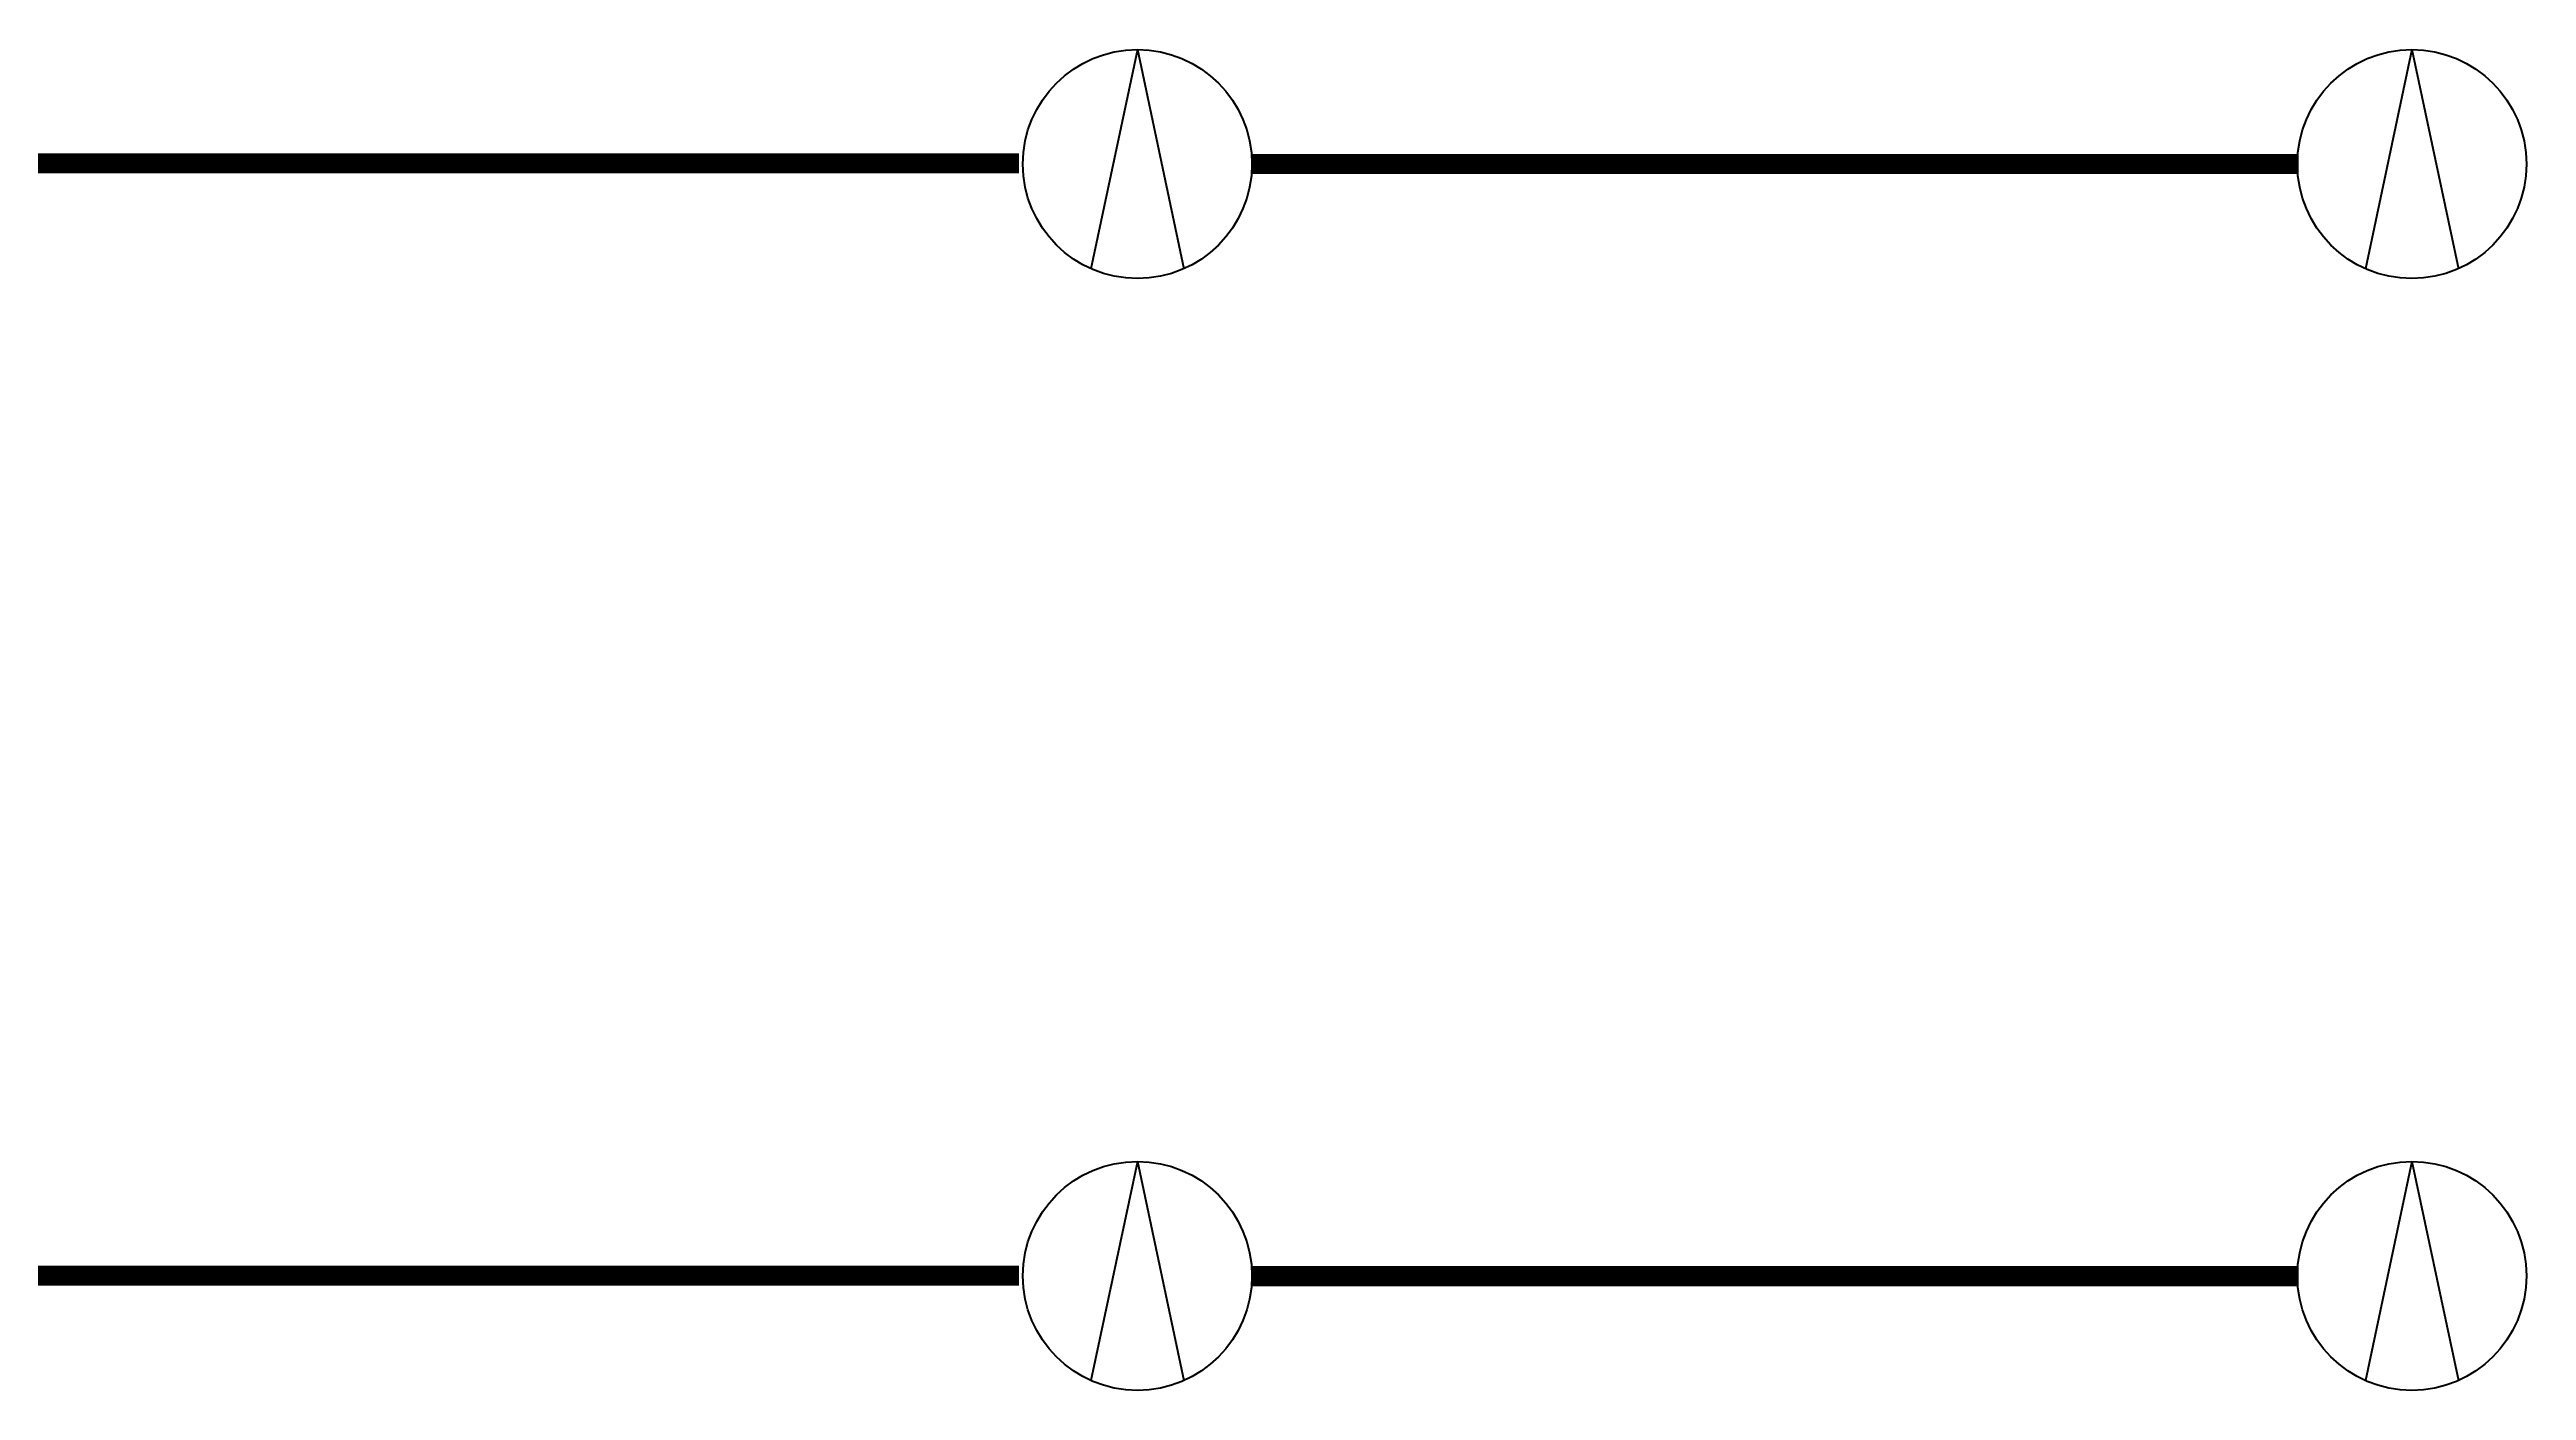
# Model space of a CAD drawing. Extents: x 12152 to 491505, y 111028 to 412681.
# Drawn here: x 58720 to 65206, y 196243 to 199756 of the extents above; entities that cross this region are included whole.
import ezdxf

# ---------------------------------------------------------------- set-up
doc = ezdxf.new("R2010")
doc.units = 0
doc.header["$LTSCALE"] = 1000
doc.header["$MEASUREMENT"] = 0
doc.layers.add('EQUIP-照明', color=3, linetype='Continuous')
doc.layers.add('WIRE-照明', color=1, linetype='Continuous')
doc.styles.add('_TCH_LABEL', font='COMPLEX', dxfattribs={"bigfont": 'GBCBIG'})

# ---------------------------------------------------------------- blocks, each defined once
blk = doc.blocks.new('$equip$00001177')
for q in [(-0.203, -0.457), (0.203, -0.457)]:
    blk.add_line((0, 0.5), q)
blk.add_circle((0, 0), 0.5)
at = {"style": '_TCH_LABEL', "flags": 9}
blk.add_attdef('A', (0, 0), '', height=0.00002, dxfattribs=at)

msp = doc.modelspace()

# ---------------------------------------------------------------- linework, layer by layer
at = {"layer": 'WIRE-照明', "linetype": 'Continuous', "const_width": 52.5}
for points in [[(58004, 199457.6), (61258.5, 199457.6)], [(61868.6, 199456.3), (64609.2, 199456.3)], [(58004, 196543.9), (61258.5, 196543.9)], [(61868.6, 196542.7), (64609.2, 196542.7)]]:
    msp.add_lwpolyline(points, dxfattribs=at)

# ---------------------------------------------------------------- block references
at = {"layer": 'EQUIP-照明'}
ref = msp.add_blockref('$equip$00001177', (61568.6, 199455.8), dxfattribs=dict(at, xscale=600, yscale=600, zscale=600))
ref.add_attrib('A', '深照型灯', (61568.6, 199455.8), dxfattribs={"layer": '0', "height": 0.012, "style": '_TCH_LABEL', "flags": 8})
ref = msp.add_blockref('$equip$00001177', (64906.1, 199455.8), dxfattribs=dict(at, xscale=600, yscale=600, zscale=600))
ref.add_attrib('A', '深照型灯', (64906.1, 199455.8), dxfattribs={"layer": '0', "height": 0.012, "style": '_TCH_LABEL', "flags": 8})
ref = msp.add_blockref('$equip$00001177', (61568.6, 196543.3), dxfattribs=dict(at, xscale=600, yscale=600, zscale=600))
ref.add_attrib('A', '深照型灯', (61568.6, 196543.3), dxfattribs={"layer": '0', "height": 0.012, "style": '_TCH_LABEL', "flags": 8})
ref = msp.add_blockref('$equip$00001177', (64906.1, 196543.3), dxfattribs=dict(at, xscale=600, yscale=600, zscale=600))
ref.add_attrib('A', '深照型灯', (64906.1, 196543.3), dxfattribs={"layer": '0', "height": 0.012, "style": '_TCH_LABEL', "flags": 8})

doc.saveas('drawing.dxf')
